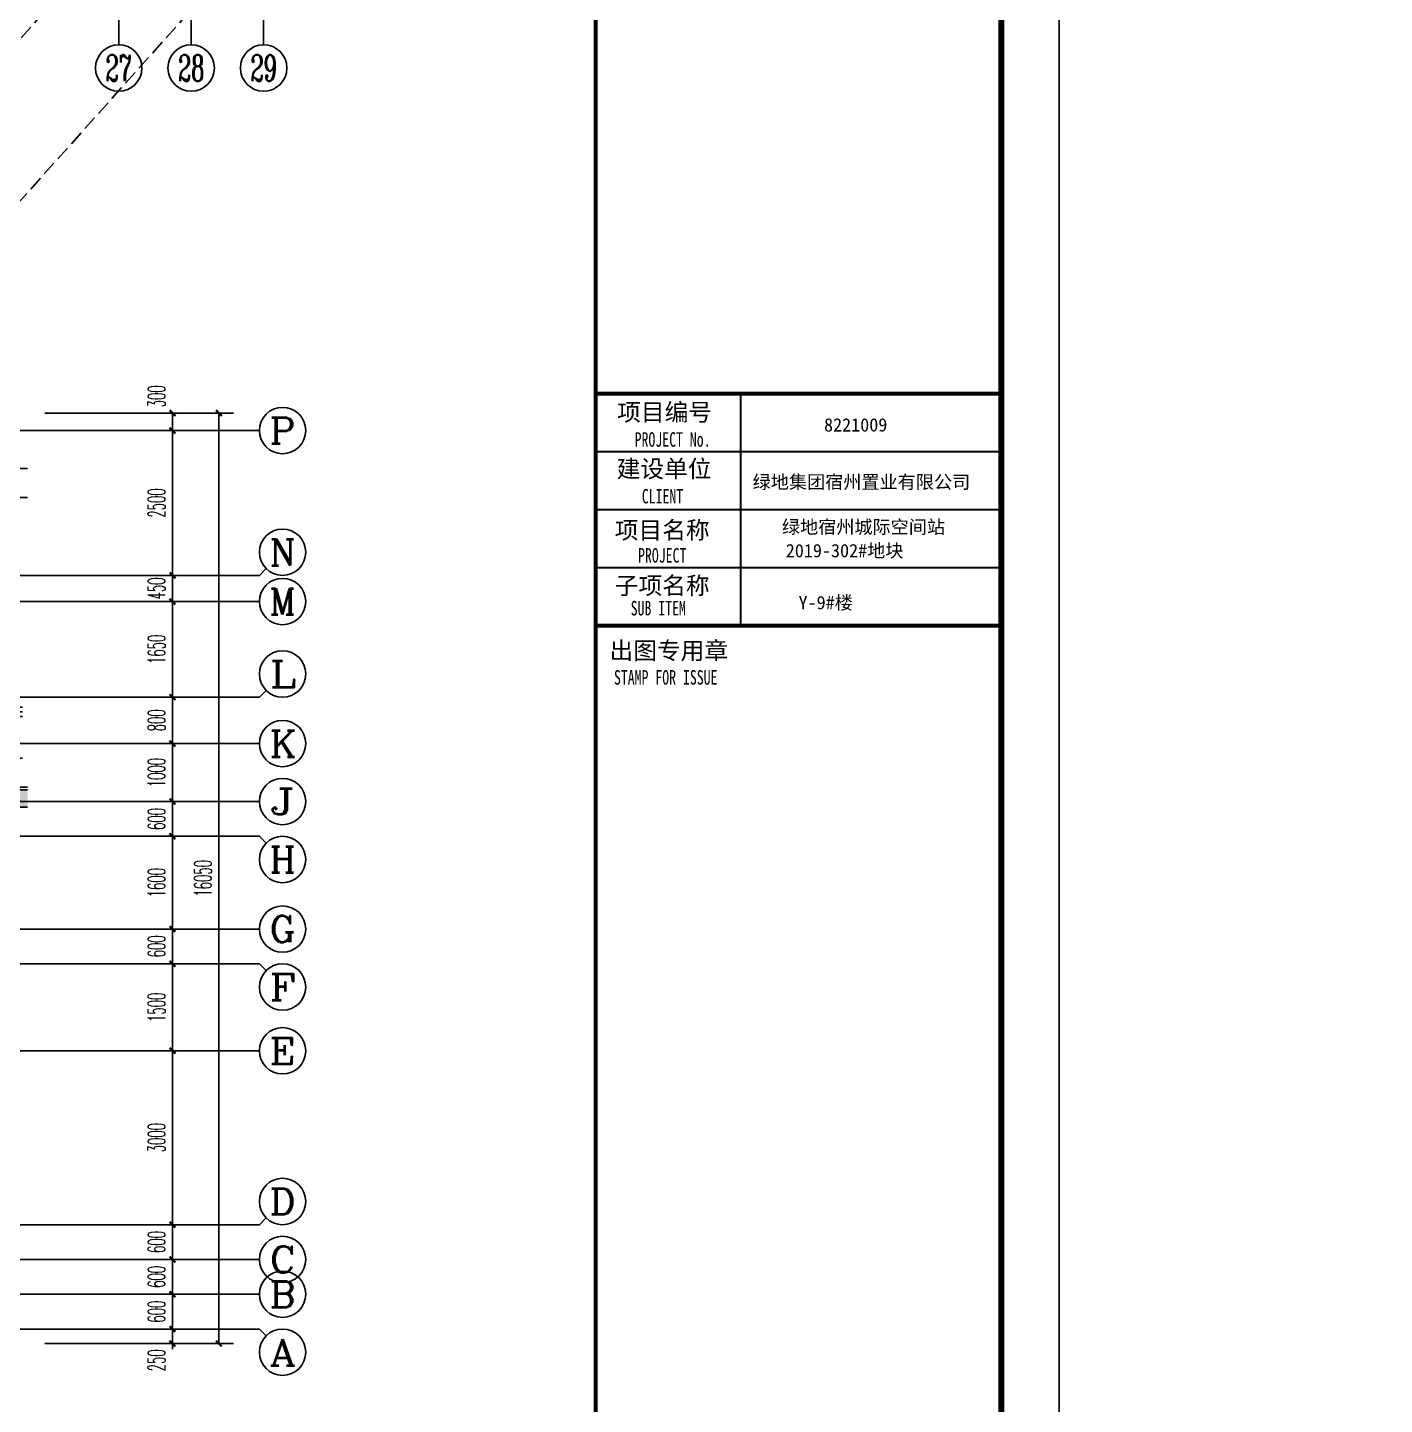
# Model space of a CAD drawing. Extents: x 27938 to 1507990, y 110129 to 923079.
# Drawn here: x 712792 to 736199, y 493020 to 516773 of the extents above; entities that cross this region are included whole.
import ezdxf
from ezdxf.enums import TextEntityAlignment as Align
from ezdxf.xclip import XClip

# ---------------------------------------------------------------- set-up
doc = ezdxf.new("R2010")
doc.units = 0
doc.header["$LTSCALE"] = 1000
doc.header["$MEASUREMENT"] = 0
doc.header["$XCLIPFRAME"] = 0
for name, pattern in [('__DASH', [0.35, 0.25, -0.1]), ('DASH', [0.35, 0.25, -0.1]), ('DOTE', [2.42, 2, -0.2, 0.02, -0.2])]:
    doc.linetypes.add(name, pattern=pattern)
for name, color, linetype in [('----建筑底图', 8, 'Continuous'), ('AXIS', 3, 'Continuous'), ('AXIS_TEXT', 7, 'Continuous'), ('DOTE', 1, 'Continuous'), ('HS-A-停车位（标准）', 9, 'Continuous'), ('HS-A-墙-砼', 41, 'Continuous'), ('图框', 140, 'Continuous'), ('图签文字', 147, 'Continuous'), ('建-墙-填充', 8, 'Continuous')]:
    doc.layers.add(name, color=color, linetype=linetype)
doc.layers.add('yichutu', color=7, linetype='Continuous', true_color=0xffffff, plot=False)
doc.layers.add('图签', color=147, linetype='Continuous', lineweight=18)
doc.styles.add('_TCH_AXIS', font='COMPLEX', dxfattribs={"bigfont": 'GBCBIG'})
doc.styles.add('_TCH_DIM_T3', font='SIMPLEX.shx', dxfattribs={"width": 0.494118, "bigfont": 'GBCBIG.shx'})
doc.styles.add('COMPLEX', font='COMPLEX')
doc.styles.add('宋体', font='', dxfattribs={"height": 50})
doc.styles.add('建筑图签-1', font='simhei.ttf', dxfattribs={"width": 0.7})
doc.styles.get('宋体').set_extended_font_data('SimSun')
doc.dimstyles.new('_TCH_ARCH&&100', dxfattribs={"dimtxt": 297.5, "dimasz": 100, "dimexe": 250, "dimexo": 300, "dimgap": 126.25, "dimtad": 1, "dimdec": 0, "dimzin": 0, "dimdsep": 46, "dimtxsty": '_TCH_DIM_T3', "dimblk": 'ARCHTICK', "dimcen": 0.09, "dimclrt": 4, "dimazin": 2, "dimtfac": 1, "dimtdec": 0, "dimtix": 1, "dimtmove": 2, "dimatfit": 3, "dimfxl": 100, "dimtolj": 1, "dimtzin": 0, "dimarcsym": 0})

# ---------------------------------------------------------------- blocks, each defined once
blk = doc.blocks.new('A$C25A378E3')
at = {"layer": 'HS-A-停车位（标准）', "color": 0, "linetype": 'DASH'}
for p, q in [((300, 4280), (800, 4280)), ((300, 4280), (300, 4120)), ((800, 4280), (800, 4120)), ((1700, 4280), (2200, 4280)), ((1700, 4280), (1700, 4120)), ((2200, 4280), (2200, 4120)), ((300, 4200), (800, 4200)), ((300, 4120), (800, 4120)), ((1700, 4200), (2200, 4200)), ((1700, 4120), (2200, 4120)), ((300, 1700), (-200, 2550)), ((2200, 1700), (2700, 2550))]:
    blk.add_line(p, q, dxfattribs=at)
for points in [[(0, 5500), (2500, 5500), (2500, 0), (0, 0)], [(300, 5000), (2200, 5000), (2200, 0), (300, 0)]]:
    blk.add_lwpolyline(points, close=True, dxfattribs=at)
blk = doc.blocks.new('A$C74D73064')
at = {"layer": '建-墙-填充'}
blk.add_hatch(color=0, dxfattribs=at).paths.add_polyline_path([(-6683.8, 21473.8), (-6383.8, 21173.8), (16180, 21173.8), (16180, 21473.8)])
at = {"layer": 'DOTE', "color": 0}
for p, q in [((186069.2, 26519.3), (-82096.5, 26519.3)), ((186069.2, 21519.3), (-82096.5, 21519.3))]:
    blk.add_line(p, q, dxfattribs=at)
at = {"layer": 'HS-A-墙-砼', "color": 0}
for p, q in [((-6683.8, 21473.8), (16180, 21473.8)), ((-6383.8, 21173.8), (16180, 21173.8))]:
    blk.add_line(p, q, dxfattribs=at)
at = {"layer": 'HS-A-停车位（标准）', "color": 169, "linetype": 'DASH', "xscale": -0.9999999999999996, "rotation": 179.9993559612105}
blk.add_blockref('A$C25A378E3', (-119.9, 27019.3), dxfattribs=at)
blk = doc.blocks.new('HFHFTHFD')
at = {"layer": 'DOTE', "color": 0, "linetype": 'DOTE', "ltscale": 0.3}
for p, q in [((472617, 610949), (418617, 610949)), ((472617, 608449), (418617, 608449)), ((472617, 607999), (418617, 607999)), ((472617, 606349), (418617, 606349)), ((472617, 605549), (418617, 605549)), ((472617, 604549), (418617, 604549)), ((418617, 603949), (472617, 603949)), ((472617, 602349), (418617, 602349)), ((472617, 601749), (418617, 601749)), ((472617, 600249), (418617, 600249)), ((472617, 597249), (418617, 597249)), ((472617, 596649), (418617, 596649)), ((472617, 596049), (418617, 596049)), ((472617, 595449), (418617, 595449))]:
    blk.add_line(p, q, dxfattribs=at)
blk = doc.blocks.new('TK')
at = {"layer": '图框'}
blk.add_lwpolyline([(465375, 548714), (549475, 548714), (549475, 489314), (465375, 489314)], close=True, dxfattribs=at)
blk.add_lwpolyline([(465375, 548714), (549475, 548714), (549475, 489314), (465375, 489314)], close=True, dxfattribs=at)
at = {"layer": '图框', "const_width": 100}
blk.add_lwpolyline([(548475, 490314), (548475, 547714), (467875, 547714), (467875, 490314)], close=True, dxfattribs=at)
at = {"layer": '图框'}
for points, const_width in [([(541480, 490314), (541480, 547714)], 70), ([(541480, 525414), (548480, 525414)], 70), ([(541480, 525414), (548480, 525414)], 70), ([(543980, 521414), (543980, 525414)], 35), ([(541480, 524414), (548480, 524414)], 35), ([(541480, 523414), (548480, 523414)], 35), ([(541480, 522414), (548480, 522414)], 35), ([(548480, 521414), (541480, 521414)], 70)]:
    blk.add_lwpolyline(points, dxfattribs=dict(at, const_width=const_width))
at = {"layer": '图框', "style": '建筑图签-1', "width": 0.7}
for s, p in [('PROJECT No.', (542150, 524499, -1799)), ('CLIENT', (542274, 523520)), ('PROJECT', (542209, 522500)), ('SUB ITEM', (542082, 521589)), ('STAMP FOR ISSUE', (541793, 520395))]:
    blk.add_text(s, height=250, dxfattribs=at).set_placement(p)
at = {"layer": '图签', "color": 2, "style": '宋体'}
for s, height, p in [('8221009', 229.3, (545417, 524761)), ('绿地集团宿州置业有限公司', 229.34, (544185, 523776)), ('绿地宿州城际空间站', 229.3, (544690, 523001)), ('2019-302#地块', 229.34, (544757, 522592)), ('Y-9#楼', 229.3, (544977, 521695))]:
    blk.add_text(s, height=height, dxfattribs=at).set_placement(p)
at = {"layer": '图签文字', "color": 7, "style": '建筑图签-1'}
for s, p in [('项目编号', (541848, 524946)), ('建设单位', (541840, 523969)), ('项目名称', (541807, 522911)), ('子项名称', (541807, 521954)), ('出图专用章', (541716, 520832))]:
    blk.add_text(s, height=300, dxfattribs=at).set_placement(p)
blk = doc.blocks.new('yct-841-594-84100-59399.9999999999-100-1000.0')
at = {"layer": 'yichutu', "color": 7, "true_color": 0xffffff}
blk.add_lwpolyline([(0, 0), (0, 59400), (84100, 59400), (84100, 0)], close=True, dxfattribs=at)
blk = doc.blocks.new('_AXISO')
at = {"color": 0}
blk.add_circle((0, 0), 0.5, dxfattribs=at)
at = {"layer": 'AXIS_TEXT', "color": 0, "style": 'COMPLEX', "width": 1.041667}
blk.add_attdef('A', text='', height=0.56, dxfattribs=at).set_placement((-0.25, -0.28), (0.25, -0.28), align=Align.FIT)
blk = doc.blocks.new('A$C18F32B8A')
at = {"layer": 'AXIS', "color": 0}
for p, q in [((7569.6, -10200.2), (7569.6, -11800.2)), ((8819.6, -10200.2), (8819.6, -11800.2)), ((10069.7, -10200.2), (10069.7, -11800.2))]:
    blk.add_line(p, q, dxfattribs=at)
ref = blk.add_blockref('_AXISO', (7569.6, -12200.2), dxfattribs=dict(at, xscale=800, yscale=800, zscale=800))
ref.add_attrib('A', '27', dxfattribs={"layer": 'AXIS_TEXT', "color": 0, "ltscale": 0.5, "height": 452.55, "style": '_TCH_AXIS', "width": 0.617647}).set_placement((7343.3, -12426.5), (7795.8, -12426.5), align=Align.FIT)
ref = blk.add_blockref('_AXISO', (8819.6, -12200.2), dxfattribs=dict(at, xscale=800, yscale=800, zscale=800))
ref.add_attrib('A', '28', dxfattribs={"layer": 'AXIS_TEXT', "color": 0, "ltscale": 0.5, "height": 452.55, "style": '_TCH_AXIS', "width": 0.617647}).set_placement((8593.4, -12426.5), (9045.9, -12426.5), align=Align.FIT)
ref = blk.add_blockref('_AXISO', (10069.7, -12200.2), dxfattribs=dict(at, xscale=800, yscale=800, zscale=800))
ref.add_attrib('A', '29', dxfattribs={"layer": 'AXIS_TEXT', "color": 0, "ltscale": 0.5, "height": 452.55, "style": '_TCH_AXIS', "width": 0.617647}).set_placement((9843.5, -12426.5), (10296, -12426.5), align=Align.FIT)
blk = doc.blocks.new('_ArchTick')
at = {"color": 0, "linetype": 'ByBlock', "const_width": 0.4}
blk.add_lwpolyline([(-0.5, -0.5), (0.5, 0.5)], dxfattribs=at)
blk = doc.blocks.new('*D314')
at = {"layer": 'AXIS', "color": 0, "lineweight": -2}
for p, q in [((713092, 494321), (715542, 494321)), ((715292, 494321), (715292, 494421)), ((715292, 494071), (715292, 494321)), ((713092, 494071), (715542, 494071)), ((715292, 494071), (715292, 493971))]:
    blk.add_line(p, q, dxfattribs=at)
at = {"layer": 'Defpoints', "color": 0}
for p in [(712792, 494321), (715292, 494321), (712792, 494071)]:
    blk.add_point(p, dxfattribs=at)
at = {"layer": 'AXIS', "color": 0, "lineweight": -2, "xscale": 100, "yscale": 100, "zscale": 100}
for p, rotation in [((715292, 494321), 270), ((715292, 494071), 90)]:
    blk.add_blockref('_ArchTick', p, dxfattribs=dict(at, rotation=rotation))
at = {"layer": 'AXIS', "color": 4, "insert": (715017, 493782), "char_height": 297.5, "attachment_point": 5, "rotation": 90, "style": '_TCH_DIM_T3'}
blk.add_mtext('\\A1;250', dxfattribs=at)
blk = doc.blocks.new('*D315')
at = {"layer": 'AXIS', "color": 0, "lineweight": -2}
for p, q in [((715292, 494921), (715292, 495021)), ((713092, 494921), (715542, 494921)), ((715292, 494321), (715292, 494921)), ((713092, 494321), (715542, 494321)), ((715292, 494321), (715292, 494221))]:
    blk.add_line(p, q, dxfattribs=at)
at = {"layer": 'Defpoints', "color": 0}
for p in [(712792, 494921), (715292, 494921), (712792, 494321)]:
    blk.add_point(p, dxfattribs=at)
at = {"layer": 'AXIS', "color": 0, "lineweight": -2, "xscale": 100, "yscale": 100, "zscale": 100}
for p, rotation in [((715292, 494921), 270), ((715292, 494321), 90)]:
    blk.add_blockref('_ArchTick', p, dxfattribs=dict(at, rotation=rotation))
at = {"layer": 'AXIS', "color": 4, "insert": (715017, 494621), "char_height": 297.5, "attachment_point": 5, "rotation": 90, "style": '_TCH_DIM_T3'}
blk.add_mtext('\\A1;600', dxfattribs=at)
blk = doc.blocks.new('*D316')
at = {"layer": 'AXIS', "color": 0, "lineweight": -2}
for p, q in [((713092, 495521), (715542, 495521)), ((715292, 495521), (715292, 495621)), ((715292, 494921), (715292, 495521)), ((713092, 494921), (715542, 494921)), ((715292, 494921), (715292, 494821))]:
    blk.add_line(p, q, dxfattribs=at)
at = {"layer": 'Defpoints', "color": 0}
for p in [(712792, 495521), (715292, 495521), (712792, 494921)]:
    blk.add_point(p, dxfattribs=at)
at = {"layer": 'AXIS', "color": 0, "lineweight": -2, "xscale": 100, "yscale": 100, "zscale": 100}
for p, rotation in [((715292, 495521), 270), ((715292, 494921), 90)]:
    blk.add_blockref('_ArchTick', p, dxfattribs=dict(at, rotation=rotation))
at = {"layer": 'AXIS', "color": 4, "insert": (715017, 495221), "char_height": 297.5, "attachment_point": 5, "rotation": 90, "style": '_TCH_DIM_T3'}
blk.add_mtext('\\A1;600', dxfattribs=at)
blk = doc.blocks.new('*D317')
at = {"layer": 'AXIS', "color": 0, "lineweight": -2}
for p, q in [((715292, 496121), (715292, 496221)), ((713092, 496121), (715542, 496121)), ((715292, 495521), (715292, 496121)), ((713092, 495521), (715542, 495521)), ((715292, 495521), (715292, 495421))]:
    blk.add_line(p, q, dxfattribs=at)
at = {"layer": 'Defpoints', "color": 0}
for p in [(712792, 496121), (715292, 496121), (712792, 495521)]:
    blk.add_point(p, dxfattribs=at)
at = {"layer": 'AXIS', "color": 0, "lineweight": -2, "xscale": 100, "yscale": 100, "zscale": 100}
for p, rotation in [((715292, 496121), 270), ((715292, 495521), 90)]:
    blk.add_blockref('_ArchTick', p, dxfattribs=dict(at, rotation=rotation))
at = {"layer": 'AXIS', "color": 4, "insert": (715017, 495821), "char_height": 297.5, "attachment_point": 5, "rotation": 90, "style": '_TCH_DIM_T3'}
blk.add_mtext('\\A1;600', dxfattribs=at)
blk = doc.blocks.new('*D318')
at = {"layer": 'AXIS', "color": 0, "lineweight": -2}
for p, q in [((713092, 499121), (715542, 499121)), ((715292, 496121), (715292, 499121)), ((713092, 496121), (715542, 496121))]:
    blk.add_line(p, q, dxfattribs=at)
at = {"layer": 'Defpoints', "color": 0}
for p in [(712792, 499121), (715292, 499121), (712792, 496121)]:
    blk.add_point(p, dxfattribs=at)
at = {"layer": 'AXIS', "color": 0, "lineweight": -2, "xscale": 100, "yscale": 100, "zscale": 100}
for p, rotation in [((715292, 499121), 90), ((715292, 496121), 270)]:
    blk.add_blockref('_ArchTick', p, dxfattribs=dict(at, rotation=rotation))
at = {"layer": 'AXIS', "color": 4, "insert": (715017, 497621), "char_height": 297.5, "attachment_point": 5, "rotation": 90, "style": '_TCH_DIM_T3'}
blk.add_mtext('\\A1;3000', dxfattribs=at)
blk = doc.blocks.new('*D319')
at = {"layer": 'AXIS', "color": 0, "lineweight": -2}
for p, q in [((713092, 500621), (715542, 500621)), ((715292, 499121), (715292, 500621)), ((713092, 499121), (715542, 499121))]:
    blk.add_line(p, q, dxfattribs=at)
at = {"layer": 'Defpoints', "color": 0}
for p in [(712792, 500621), (715292, 500621), (712792, 499121)]:
    blk.add_point(p, dxfattribs=at)
at = {"layer": 'AXIS', "color": 0, "lineweight": -2, "xscale": 100, "yscale": 100, "zscale": 100}
for p, rotation in [((715292, 500621), 90), ((715292, 499121), 270)]:
    blk.add_blockref('_ArchTick', p, dxfattribs=dict(at, rotation=rotation))
at = {"layer": 'AXIS', "color": 4, "insert": (715017, 499871), "char_height": 297.5, "attachment_point": 5, "rotation": 90, "style": '_TCH_DIM_T3'}
blk.add_mtext('\\A1;1500', dxfattribs=at)
blk = doc.blocks.new('*D320')
at = {"layer": 'AXIS', "color": 0, "lineweight": -2}
for p, q in [((713092, 501221), (715542, 501221)), ((715292, 501221), (715292, 501321)), ((715292, 500621), (715292, 501221)), ((713092, 500621), (715542, 500621)), ((715292, 500621), (715292, 500521))]:
    blk.add_line(p, q, dxfattribs=at)
at = {"layer": 'Defpoints', "color": 0}
for p in [(712792, 501221), (715292, 501221), (712792, 500621)]:
    blk.add_point(p, dxfattribs=at)
at = {"layer": 'AXIS', "color": 0, "lineweight": -2, "xscale": 100, "yscale": 100, "zscale": 100}
for p, rotation in [((715292, 501221), 270), ((715292, 500621), 90)]:
    blk.add_blockref('_ArchTick', p, dxfattribs=dict(at, rotation=rotation))
at = {"layer": 'AXIS', "color": 4, "insert": (715017, 500921), "char_height": 297.5, "attachment_point": 5, "rotation": 90, "style": '_TCH_DIM_T3'}
blk.add_mtext('\\A1;600', dxfattribs=at)
blk = doc.blocks.new('*D321')
at = {"layer": 'AXIS', "color": 0, "lineweight": -2}
for p, q in [((713092, 502821), (715542, 502821)), ((715292, 501221), (715292, 502821)), ((713092, 501221), (715542, 501221))]:
    blk.add_line(p, q, dxfattribs=at)
at = {"layer": 'Defpoints', "color": 0}
for p in [(712792, 502821), (715292, 502821), (712792, 501221)]:
    blk.add_point(p, dxfattribs=at)
at = {"layer": 'AXIS', "color": 0, "lineweight": -2, "xscale": 100, "yscale": 100, "zscale": 100}
for p, rotation in [((715292, 502821), 90), ((715292, 501221), 270)]:
    blk.add_blockref('_ArchTick', p, dxfattribs=dict(at, rotation=rotation))
at = {"layer": 'AXIS', "color": 4, "insert": (715017, 502021), "char_height": 297.5, "attachment_point": 5, "rotation": 90, "style": '_TCH_DIM_T3'}
blk.add_mtext('\\A1;1600', dxfattribs=at)
blk = doc.blocks.new('*D322')
at = {"layer": 'AXIS', "color": 0, "lineweight": -2}
for p, q in [((713092, 503421), (715542, 503421)), ((715292, 503421), (715292, 503521)), ((715292, 502821), (715292, 503421)), ((713092, 502821), (715542, 502821)), ((715292, 502821), (715292, 502721))]:
    blk.add_line(p, q, dxfattribs=at)
at = {"layer": 'Defpoints', "color": 0}
for p in [(712792, 503421), (715292, 503421), (712792, 502821)]:
    blk.add_point(p, dxfattribs=at)
at = {"layer": 'AXIS', "color": 0, "lineweight": -2, "xscale": 100, "yscale": 100, "zscale": 100}
for p, rotation in [((715292, 503421), 270), ((715292, 502821), 90)]:
    blk.add_blockref('_ArchTick', p, dxfattribs=dict(at, rotation=rotation))
at = {"layer": 'AXIS', "color": 4, "insert": (715017, 503121), "char_height": 297.5, "attachment_point": 5, "rotation": 90, "style": '_TCH_DIM_T3'}
blk.add_mtext('\\A1;600', dxfattribs=at)
blk = doc.blocks.new('*D323')
at = {"layer": 'AXIS', "color": 0, "lineweight": -2}
for p, q in [((713092, 504421), (715542, 504421)), ((715292, 503421), (715292, 504421)), ((713092, 503421), (715542, 503421))]:
    blk.add_line(p, q, dxfattribs=at)
at = {"layer": 'Defpoints', "color": 0}
for p in [(712792, 504421), (715292, 504421), (712792, 503421)]:
    blk.add_point(p, dxfattribs=at)
at = {"layer": 'AXIS', "color": 0, "lineweight": -2, "xscale": 100, "yscale": 100, "zscale": 100}
for p, rotation in [((715292, 504421), 90), ((715292, 503421), 270)]:
    blk.add_blockref('_ArchTick', p, dxfattribs=dict(at, rotation=rotation))
at = {"layer": 'AXIS', "color": 4, "insert": (715017, 503921), "char_height": 297.5, "attachment_point": 5, "rotation": 90, "style": '_TCH_DIM_T3'}
blk.add_mtext('\\A1;1000', dxfattribs=at)
blk = doc.blocks.new('*D324')
at = {"layer": 'AXIS', "color": 0, "lineweight": -2}
for p, q in [((713092, 505221), (715542, 505221)), ((715292, 504421), (715292, 505221)), ((713092, 504421), (715542, 504421))]:
    blk.add_line(p, q, dxfattribs=at)
at = {"layer": 'Defpoints', "color": 0}
for p in [(712792, 505221), (715292, 505221), (712792, 504421)]:
    blk.add_point(p, dxfattribs=at)
at = {"layer": 'AXIS', "color": 0, "lineweight": -2, "xscale": 100, "yscale": 100, "zscale": 100}
for p, rotation in [((715292, 505221), 90), ((715292, 504421), 270)]:
    blk.add_blockref('_ArchTick', p, dxfattribs=dict(at, rotation=rotation))
at = {"layer": 'AXIS', "color": 4, "insert": (715017, 504821), "char_height": 297.5, "attachment_point": 5, "rotation": 90, "style": '_TCH_DIM_T3'}
blk.add_mtext('\\A1;800', dxfattribs=at)
blk = doc.blocks.new('*D325')
at = {"layer": 'AXIS', "color": 0, "lineweight": -2}
for p, q in [((713092, 506871), (715542, 506871)), ((715292, 505221), (715292, 506871)), ((713092, 505221), (715542, 505221))]:
    blk.add_line(p, q, dxfattribs=at)
at = {"layer": 'Defpoints', "color": 0}
for p in [(712792, 506871), (715292, 506871), (712792, 505221)]:
    blk.add_point(p, dxfattribs=at)
at = {"layer": 'AXIS', "color": 0, "lineweight": -2, "xscale": 100, "yscale": 100, "zscale": 100}
for p, rotation in [((715292, 506871), 90), ((715292, 505221), 270)]:
    blk.add_blockref('_ArchTick', p, dxfattribs=dict(at, rotation=rotation))
at = {"layer": 'AXIS', "color": 4, "insert": (715017, 506046), "char_height": 297.5, "attachment_point": 5, "rotation": 90, "style": '_TCH_DIM_T3'}
blk.add_mtext('\\A1;1650', dxfattribs=at)
blk = doc.blocks.new('*D326')
at = {"layer": 'AXIS', "color": 0, "lineweight": -2}
for p, q in [((715292, 507321), (715292, 507421)), ((713092, 507321), (715542, 507321)), ((715292, 506871), (715292, 507321)), ((713092, 506871), (715542, 506871)), ((715292, 506871), (715292, 506771))]:
    blk.add_line(p, q, dxfattribs=at)
at = {"layer": 'Defpoints', "color": 0}
for p in [(712792, 507321), (715292, 507321), (712792, 506871)]:
    blk.add_point(p, dxfattribs=at)
at = {"layer": 'AXIS', "color": 0, "lineweight": -2, "xscale": 100, "yscale": 100, "zscale": 100}
for p, rotation in [((715292, 507321), 270), ((715292, 506871), 90)]:
    blk.add_blockref('_ArchTick', p, dxfattribs=dict(at, rotation=rotation))
at = {"layer": 'AXIS', "color": 4, "insert": (715017, 507096), "char_height": 297.5, "attachment_point": 5, "rotation": 90, "style": '_TCH_DIM_T3'}
blk.add_mtext('\\A1;450', dxfattribs=at)
blk = doc.blocks.new('*D327')
at = {"layer": 'AXIS', "color": 0, "lineweight": -2}
for p, q in [((713092, 509821), (715542, 509821)), ((715292, 507321), (715292, 509821)), ((713092, 507321), (715542, 507321))]:
    blk.add_line(p, q, dxfattribs=at)
at = {"layer": 'Defpoints', "color": 0}
for p in [(712792, 509821), (715292, 509821), (712792, 507321)]:
    blk.add_point(p, dxfattribs=at)
at = {"layer": 'AXIS', "color": 0, "lineweight": -2, "xscale": 100, "yscale": 100, "zscale": 100}
for p, rotation in [((715292, 509821), 90), ((715292, 507321), 270)]:
    blk.add_blockref('_ArchTick', p, dxfattribs=dict(at, rotation=rotation))
at = {"layer": 'AXIS', "color": 4, "insert": (715017, 508571), "char_height": 297.5, "attachment_point": 5, "rotation": 90, "style": '_TCH_DIM_T3'}
blk.add_mtext('\\A1;2500', dxfattribs=at)
blk = doc.blocks.new('*D328')
at = {"layer": 'AXIS', "color": 0, "lineweight": -2}
for p, q in [((713092, 510121), (715542, 510121)), ((715292, 509821), (715292, 510121)), ((713092, 509821), (715542, 509821))]:
    blk.add_line(p, q, dxfattribs=at)
at = {"layer": 'Defpoints', "color": 0}
for p in [(712792, 510121), (715292, 510121), (712792, 509821)]:
    blk.add_point(p, dxfattribs=at)
at = {"layer": 'AXIS', "color": 0, "lineweight": -2, "xscale": 100, "yscale": 100, "zscale": 100}
for p, rotation in [((715292, 510121), 90), ((715292, 509821), 270)]:
    blk.add_blockref('_ArchTick', p, dxfattribs=dict(at, rotation=rotation))
at = {"layer": 'AXIS', "color": 4, "insert": (715017, 510410), "char_height": 297.5, "attachment_point": 5, "rotation": 90, "style": '_TCH_DIM_T3'}
blk.add_mtext('\\A1;300', dxfattribs=at)
blk = doc.blocks.new('*D329')
at = {"layer": 'AXIS', "color": 0, "lineweight": -2}
for p, q in [((713092, 510121), (716342, 510121)), ((716092, 494071), (716092, 510121)), ((713092, 494071), (716342, 494071))]:
    blk.add_line(p, q, dxfattribs=at)
at = {"layer": 'Defpoints', "color": 0}
for p in [(712792, 510121), (716092, 510121), (712792, 494071)]:
    blk.add_point(p, dxfattribs=at)
at = {"layer": 'AXIS', "color": 0, "lineweight": -2, "xscale": 100, "yscale": 100, "zscale": 100}
for p, rotation in [((716092, 510121), 90), ((716092, 494071), 270)]:
    blk.add_blockref('_ArchTick', p, dxfattribs=dict(at, rotation=rotation))
at = {"layer": 'AXIS', "color": 4, "insert": (715817, 502096), "char_height": 297.5, "attachment_point": 5, "rotation": 90, "style": '_TCH_DIM_T3'}
blk.add_mtext('\\A1;16050', dxfattribs=at)

msp = doc.modelspace()

# ---------------------------------------------------------------- linework, layer by layer
at = {"color": 8, "linetype": '__DASH'}
for p, q in [((697041.8, 499120.6), (714364.4, 518474.6)), ((699542, 499120.6), (716864.6, 518474.6))]:
    msp.add_line(p, q, dxfattribs=at)
at = {"layer": 'AXIS', "color": 8}
for p, q in [((712791.8, 509820.6), (716791.8, 509820.6)), ((716909, 507437.7), (716791.8, 507320.6)), ((712791.8, 507320.6), (716791.8, 507320.6)), ((712791.8, 506870.6), (716791.8, 506870.6)), ((716909, 505337.7), (716791.8, 505220.6)), ((712791.8, 505220.6), (716791.8, 505220.6)), ((712791.8, 504420.6), (716791.8, 504420.6)), ((712791.8, 503420.6), (716791.8, 503420.6)), ((712791.8, 502820.8), (716791.8, 502820.8)), ((716909, 502703.7), (716791.8, 502820.8)), ((712791.8, 501220.6), (716791.8, 501220.6)), ((712791.8, 500620.6), (716791.8, 500620.6)), ((716909, 500503.4), (716791.8, 500620.6)), ((712791.8, 499120.6), (716791.8, 499120.6)), ((716909, 496237.7), (716791.8, 496120.6)), ((712791.8, 496120.6), (716791.8, 496120.6)), ((712791.8, 495520.6), (716791.8, 495520.6)), ((712791.8, 494920.6), (716791.8, 494920.6)), ((712791.8, 494320.6), (716791.8, 494320.6)), ((716909, 494203.4), (716791.8, 494320.6))]:
    msp.add_line(p, q, dxfattribs=at)

# ---------------------------------------------------------------- block references
at = {"layer": '----建筑底图', "color": 169}
ref = msp.add_blockref('A$C74D73064', (710875.6, 482146.9), dxfattribs=at)
XClip(ref).set_block_clipping_path([(-52083.8042452353, 10173.6344749072), (1916.1826223061, 29673.6344737304)])
msp.add_blockref('TK', (181114.3, -14957.7))
at = {"color": 8}
msp.add_blockref('A$C18F32B8A', (706794.9, 528274.8), dxfattribs=at)
at = {"color": 169}
msp.add_blockref('HFHFTHFD', (240175.2, -101128.2), dxfattribs=at)
at = {"layer": 'AXIS', "color": 8}
ref = msp.add_blockref('_AXISO', (717191.8, 509820.6), dxfattribs=dict(at, xscale=800, yscale=800, zscale=800))
ref.add_attrib('A', 'P', dxfattribs={"layer": 'AXIS_TEXT', "color": 8, "ltscale": 0.5, "height": 452.5, "style": '_TCH_AXIS', "width": 1.235294}).set_placement((716965.5, 509594.3), (717418.1, 509594.3), align=Align.FIT)
ref = msp.add_blockref('_AXISO', (717191.8, 507720.6), dxfattribs=dict(at, xscale=800, yscale=800, zscale=800))
ref.add_attrib('A', 'N', dxfattribs={"layer": 'AXIS_TEXT', "color": 8, "ltscale": 0.5, "height": 452.5, "style": '_TCH_AXIS', "width": 1.105263}).set_placement((716965.5, 507494.3), (717418.1, 507494.3), align=Align.FIT)
ref = msp.add_blockref('_AXISO', (717191.8, 506870.6), dxfattribs=dict(at, xscale=800, yscale=800, zscale=800))
ref.add_attrib('A', 'M', dxfattribs={"layer": 'AXIS_TEXT', "color": 8, "ltscale": 0.5, "height": 452.5, "style": '_TCH_AXIS'}).set_placement((716965.5, 506644.3), (717418.1, 506644.3), align=Align.FIT)
ref = msp.add_blockref('_AXISO', (717191.8, 505620.6), dxfattribs=dict(at, xscale=800, yscale=800, zscale=800))
ref.add_attrib('A', 'L', dxfattribs={"layer": 'AXIS_TEXT', "color": 8, "ltscale": 0.5, "height": 452.5, "style": '_TCH_AXIS', "width": 1.4}).set_placement((716965.5, 505394.3), (717418.1, 505394.3), align=Align.FIT)
ref = msp.add_blockref('_AXISO', (717191.8, 504420.6), dxfattribs=dict(at, xscale=800, yscale=800, zscale=800))
ref.add_attrib('A', 'K', dxfattribs={"layer": 'AXIS_TEXT', "color": 8, "ltscale": 0.5, "height": 452.5, "style": '_TCH_AXIS', "width": 1.105263}).set_placement((716965.5, 504194.3), (717418.1, 504194.3), align=Align.FIT)
ref = msp.add_blockref('_AXISO', (717191.8, 503420.6), dxfattribs=dict(at, xscale=800, yscale=800, zscale=800))
ref.add_attrib('A', 'J', dxfattribs={"layer": 'AXIS_TEXT', "color": 8, "ltscale": 0.5, "height": 452.5, "style": '_TCH_AXIS', "width": 1.909091}).set_placement((716965.5, 503194.3), (717418.1, 503194.3), align=Align.FIT)
ref = msp.add_blockref('_AXISO', (717191.8, 502420.8), dxfattribs=dict(at, xscale=800, yscale=800, zscale=800))
ref.add_attrib('A', 'H', dxfattribs={"layer": 'AXIS_TEXT', "color": 8, "ltscale": 0.5, "height": 452.5, "style": '_TCH_AXIS', "width": 1.05}).set_placement((716965.5, 502194.6), (717418.1, 502194.6), align=Align.FIT)
ref = msp.add_blockref('_AXISO', (717191.8, 501220.6), dxfattribs=dict(at, xscale=800, yscale=800, zscale=800))
ref.add_attrib('A', 'G', dxfattribs={"layer": 'AXIS_TEXT', "color": 8, "ltscale": 0.5, "height": 452.5, "style": '_TCH_AXIS', "width": 1.166667}).set_placement((716965.5, 500994.3), (717418.1, 500994.3), align=Align.FIT)
ref = msp.add_blockref('_AXISO', (717191.8, 500220.6), dxfattribs=dict(at, xscale=800, yscale=800, zscale=800))
ref.add_attrib('A', 'F', dxfattribs={"layer": 'AXIS_TEXT', "color": 8, "ltscale": 0.5, "height": 452.5, "style": '_TCH_AXIS', "width": 1.3125}).set_placement((716965.5, 499994.3), (717418.1, 499994.3), align=Align.FIT)
ref = msp.add_blockref('_AXISO', (717191.8, 499120.6), dxfattribs=dict(at, xscale=800, yscale=800, zscale=800))
ref.add_attrib('A', 'E', dxfattribs={"layer": 'AXIS_TEXT', "color": 8, "ltscale": 0.5, "height": 452.5, "style": '_TCH_AXIS', "width": 1.3125}).set_placement((716965.5, 498894.3), (717418.1, 498894.3), align=Align.FIT)
ref = msp.add_blockref('_AXISO', (717191.8, 496520.6), dxfattribs=dict(at, xscale=800, yscale=800, zscale=800))
ref.add_attrib('A', 'D', dxfattribs={"layer": 'AXIS_TEXT', "color": 8, "ltscale": 0.5, "height": 452.5, "style": '_TCH_AXIS', "width": 1.235294}).set_placement((716965.5, 496294.3), (717418.1, 496294.3), align=Align.FIT)
ref = msp.add_blockref('_AXISO', (717191.8, 495520.6), dxfattribs=dict(at, xscale=800, yscale=800, zscale=800))
ref.add_attrib('A', 'C', dxfattribs={"layer": 'AXIS_TEXT', "color": 8, "ltscale": 0.5, "height": 452.5, "style": '_TCH_AXIS', "width": 1.4}).set_placement((716965.5, 495294.3), (717418.1, 495294.3), align=Align.FIT)
ref = msp.add_blockref('_AXISO', (717191.8, 494920.6), dxfattribs=dict(at, xscale=800, yscale=800, zscale=800))
ref.add_attrib('A', 'B', dxfattribs={"layer": 'AXIS_TEXT', "color": 8, "ltscale": 0.5, "height": 452.5, "style": '_TCH_AXIS', "width": 1.235294}).set_placement((716965.5, 494694.3), (717418.1, 494694.3), align=Align.FIT)
ref = msp.add_blockref('_AXISO', (717191.8, 493920.6), dxfattribs=dict(at, xscale=800, yscale=800, zscale=800))
ref.add_attrib('A', 'A', dxfattribs={"layer": 'AXIS_TEXT', "color": 8, "ltscale": 0.5, "height": 452.5, "style": '_TCH_AXIS', "width": 1.166667}).set_placement((716965.5, 493694.3), (717418.1, 493694.3), align=Align.FIT)
at = {"layer": 'yichutu'}
msp.add_blockref('yct-841-594-84100-59399.9999999999-100-1000.0', (646489.3, 474356), dxfattribs=at)

# ---------------------------------------------------------------- dimensions: what is measured, and where the dimension line sits
at = {"layer": 'AXIS', "color": 8}
for base, p1, p2, picture, middle in [((715291.8, 510120.6), (712791.8, 509820.6), (712791.8, 510120.6), '*D328', (715016.8, 510409.6)), ((715291.8, 494320.6), (712791.8, 494070.6), (712791.8, 494320.6), '*D314', (715016.8, 493781.6))]:
    dim = msp.add_linear_dim(base=base, p1=p1, p2=p2, angle=90, dimstyle='_TCH_ARCH&&100', dxfattribs=at)
    dim.commit()
    dim.dimension.update_dxf_attribs({"geometry": picture, "text_midpoint": middle, "dimtype": 129})
for p1, p2, distance, picture, middle in [((712791.8, 494070.6), (712791.8, 510120.6), -3300, '*D329', (715816.8, 502095.6)), ((712791.8, 507320.6), (712791.8, 509820.6), -2500, '*D327', (715016.8, 508570.6)), ((712791.8, 506870.6), (712791.8, 507320.6), -2500, '*D326', (715016.8, 507095.6)), ((712791.8, 505220.6), (712791.8, 506870.6), -2500, '*D325', (715016.8, 506045.6)), ((712791.8, 504420.6), (712791.8, 505220.6), -2500, '*D324', (715016.8, 504820.6)), ((712791.8, 503420.6), (712791.8, 504420.6), -2500, '*D323', (715016.8, 503920.6)), ((712791.8, 502820.8), (712791.8, 503420.6), -2500, '*D322', (715016.8, 503120.7)), ((712791.8, 501220.6), (712791.8, 502820.8), -2500, '*D321', (715016.8, 502020.7)), ((712791.8, 500620.6), (712791.8, 501220.6), -2500, '*D320', (715016.8, 500920.6)), ((712791.8, 499120.6), (712791.8, 500620.6), -2500, '*D319', (715016.8, 499870.6)), ((712791.8, 496120.6), (712791.8, 499120.6), -2500, '*D318', (715016.8, 497620.6)), ((712791.8, 495520.6), (712791.8, 496120.6), -2500, '*D317', (715016.8, 495820.6)), ((712791.8, 494920.6), (712791.8, 495520.6), -2500, '*D316', (715016.8, 495220.6)), ((712791.8, 494320.6), (712791.8, 494920.6), -2500, '*D315', (715016.8, 494620.6))]:
    dim = msp.add_aligned_dim(p1=p1, p2=p2, distance=distance, dimstyle='_TCH_ARCH&&100', dxfattribs=at)
    dim.commit()
    dim.dimension.update_dxf_attribs({"geometry": picture, "text_midpoint": middle})

doc.saveas('drawing.dxf')
